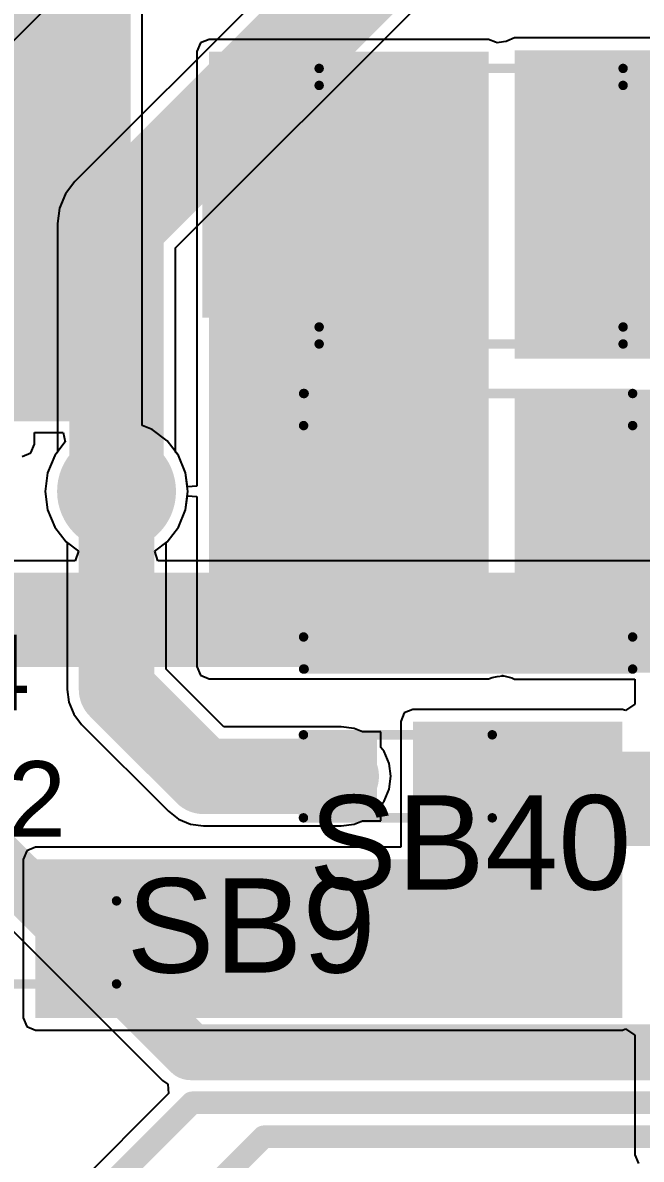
# Model space of a CAD drawing. Header units: millimetres. Extents: x 0 to 214, y 0 to 214.
# Drawn here: x 1.202 to 1.53, y 0.272 to 0.874 of the extents above; entities that cross this region are included whole.
import ezdxf

# ---------------------------------------------------------------- set-up
doc = ezdxf.new("R2010")
doc.units = ezdxf.units.MM
doc.header["$MEASUREMENT"] = 0
for name, color, linetype in [('BottomLayer', 5, 'Continuous'), ('BottomSolder', 6, 'Continuous'), ('TopLayer', 1, 'Continuous'), ('TopOverlay', 2, 'Continuous'), ('TopPaste', 8, 'Continuous'), ('TopSolder', 216, 'Continuous'), ('ViaHoleLayer', 16, 'Continuous')]:
    doc.layers.add(name, color=color, linetype=linetype)
doc.styles.add('Arial', font='', dxfattribs={"height": 0.2})
doc.styles.get('Arial').set_extended_font_data('Arial')

# ---------------------------------------------------------------- blocks, each defined once
blk = doc.blocks.new('S______B______37')
at = {"layer": 'TopLayer'}
for points in [[(-0.045, -0.0175), (-0.045, 0.0175), (-0.015, 0.0175), (-0.015, -0.0175)], [(0.015, -0.0175), (0.015, 0.0175), (0.045, 0.0175), (0.045, -0.0175)]]:
    blk.add_hatch(color=1, dxfattribs=at).paths.add_polyline_path(points)
at = {"layer": 'TopPaste'}
for points in [[(-0.045, -0.0175), (-0.045, 0.0175), (-0.015, 0.0175), (-0.015, -0.0175)], [(0.015, -0.0175), (0.015, 0.0175), (0.045, 0.0175), (0.045, -0.0175)]]:
    blk.add_hatch(color=8, dxfattribs=at).paths.add_polyline_path(points)
at = {"layer": 'TopSolder'}
for points in [[(-0.049, -0.0215), (-0.049, 0.0215), (-0.011, 0.0215), (-0.011, -0.0215)], [(0.011, -0.0215), (0.011, 0.0215), (0.049, 0.0215), (0.049, -0.0215)]]:
    blk.add_hatch(color=216, dxfattribs=at).paths.add_polyline_path(points)
at = {"layer": 'TopOverlay', "const_width": 0.005}
for points in [[(0.05, 0.022), (-0.05, 0.022)], [(-0.05, 0.022), (-0.05, -0.022)], [(0.05, 0.022), (0.05, -0.022)], [(0.05, -0.022), (-0.05, -0.022)]]:
    blk.add_lwpolyline(points, dxfattribs=at)
at = {"layer": 'TopOverlay', "const_width": 0.0025}
for points in [[(-0.05125, 0.022, 1), (-0.04875, 0.022, 1)], [(-0.05125, 0.022, 1), (-0.04875, 0.022, 1)], [(0.04875, 0.022, 1), (0.05125, 0.022, 1)], [(0.04875, 0.022, 1), (0.05125, 0.022, 1)], [(-0.05125, -0.022, 1), (-0.04875, -0.022, 1)], [(-0.05125, -0.022, 1), (-0.04875, -0.022, 1)], [(0.04875, -0.022, 1), (0.05125, -0.022, 1)], [(0.04875, -0.022, 1), (0.05125, -0.022, 1)]]:
    blk.add_lwpolyline(points, format="xyb", close=True, dxfattribs=at)
blk = doc.blocks.new('SMB_92')
at = {"layer": 'TopLayer'}
for points in [[(-0.13386, 0.04528), (-0.03543, 0.04528), (-0.03543, -0.04528), (-0.13386, -0.04528)], [(0.03543, 0.04528), (0.13386, 0.04528), (0.13386, -0.04528), (0.03543, -0.04528)]]:
    blk.add_hatch(color=1, dxfattribs=at).paths.add_polyline_path(points)
at = {"layer": 'TopOverlay'}
for points in [[(-0.174, -0.051), (-0.136, -0.051), (-0.136, 0.075), (-0.174, 0.075)], [(-0.158, 0.049), (-0.085, 0.049), (-0.085, 0.075), (-0.158, 0.075)], [(-0.174, -0.075), (-0.085, -0.075), (-0.085, -0.049), (-0.174, -0.049)]]:
    blk.add_hatch(color=2, dxfattribs=at).paths.add_polyline_path(points)
at = {"layer": 'TopPaste'}
for points in [[(-0.13386, 0.04528), (-0.03543, 0.04528), (-0.03543, -0.04528), (-0.13386, -0.04528)], [(0.03543, 0.04528), (0.13386, 0.04528), (0.13386, -0.04528), (0.03543, -0.04528)]]:
    blk.add_hatch(color=8, dxfattribs=at).paths.add_polyline_path(points)
at = {"layer": 'TopSolder'}
for points in [[(-0.13786, 0.04928), (-0.03143, 0.04928), (-0.03143, -0.04928), (-0.13786, -0.04928)], [(0.03143, 0.04928), (0.13786, 0.04928), (0.13786, -0.04928), (0.03143, -0.04928)]]:
    blk.add_hatch(color=216, dxfattribs=at).paths.add_polyline_path(points)
at = {"layer": 'TopOverlay', "const_width": 0.005}
for points in [[(-0.085, 0.073), (-0.085, 0.056)], [(0.089, 0.073), (-0.085, 0.073)], [(0.08929, 0.073), (0.08929, 0.056)], [(-0.085, -0.056), (-0.085, -0.073)], [(0.08929, -0.056), (0.08929, -0.073)], [(0.089, -0.073), (-0.085, -0.073)]]:
    blk.add_lwpolyline(points, dxfattribs=at)
at = {"layer": 'TopOverlay', "const_width": 0.0025}
for points in [[(-0.08625, 0.073, 1), (-0.08375, 0.073, 1)], [(-0.08625, 0.073, 1), (-0.08375, 0.073, 1)], [(0.08775, 0.073, 1), (0.09025, 0.073, 1)], [(0.08804, 0.073, 1), (0.09054, 0.073, 1)], [(-0.08625, 0.056, 1), (-0.08375, 0.056, 1)], [(0.08804, 0.056, 1), (0.09054, 0.056, 1)], [(-0.08625, -0.056, 1), (-0.08375, -0.056, 1)], [(0.08804, -0.056, 1), (0.09054, -0.056, 1)], [(-0.08625, -0.073, 1), (-0.08375, -0.073, 1)], [(-0.08625, -0.073, 1), (-0.08375, -0.073, 1)], [(0.08775, -0.073, 1), (0.09025, -0.073, 1)], [(0.08804, -0.073, 1), (0.09054, -0.073, 1)]]:
    blk.add_lwpolyline(points, format="xyb", close=True, dxfattribs=at)
blk = doc.blocks.new('S______B______123')
at = {"layer": 'TopLayer'}
for points in [[(-0.045, -0.0175), (-0.045, 0.0175), (-0.015, 0.0175), (-0.015, -0.0175)], [(0.015, -0.0175), (0.015, 0.0175), (0.045, 0.0175), (0.045, -0.0175)]]:
    blk.add_hatch(color=1, dxfattribs=at).paths.add_polyline_path(points)
at = {"layer": 'TopPaste'}
for points in [[(-0.045, -0.0175), (-0.045, 0.0175), (-0.015, 0.0175), (-0.015, -0.0175)], [(0.015, -0.0175), (0.015, 0.0175), (0.045, 0.0175), (0.045, -0.0175)]]:
    blk.add_hatch(color=8, dxfattribs=at).paths.add_polyline_path(points)
at = {"layer": 'TopSolder'}
for points in [[(-0.049, -0.0215), (-0.049, 0.0215), (-0.011, 0.0215), (-0.011, -0.0215)], [(0.011, -0.0215), (0.011, 0.0215), (0.049, 0.0215), (0.049, -0.0215)]]:
    blk.add_hatch(color=216, dxfattribs=at).paths.add_polyline_path(points)
at = {"layer": 'TopOverlay', "const_width": 0.005}
for points in [[(-0.05, 0.022), (-0.05, -0.022)], [(0.05, 0.022), (-0.05, 0.022)], [(0.05, 0.022), (0.05, -0.022)], [(0.05, -0.022), (-0.05, -0.022)]]:
    blk.add_lwpolyline(points, dxfattribs=at)
at = {"layer": 'TopOverlay', "const_width": 0.0025}
for points in [[(-0.05125, 0.022, 1), (-0.04875, 0.022, 1)], [(-0.05125, 0.022, 1), (-0.04875, 0.022, 1)], [(0.04875, 0.022, 1), (0.05125, 0.022, 1)], [(0.04875, 0.022, 1), (0.05125, 0.022, 1)], [(-0.05125, -0.022, 1), (-0.04875, -0.022, 1)], [(-0.05125, -0.022, 1), (-0.04875, -0.022, 1)], [(0.04875, -0.022, 1), (0.05125, -0.022, 1)], [(0.04875, -0.022, 1), (0.05125, -0.022, 1)]]:
    blk.add_lwpolyline(points, format="xyb", close=True, dxfattribs=at)
blk = doc.blocks.new('SS510B_232')
at = {"layer": 'TopLayer'}
for points in [[(-0.1378, 0.05512), (-0.04331, 0.05512), (-0.04331, -0.05512), (-0.1378, -0.05512)], [(0.04331, 0.05512), (0.1378, 0.05512), (0.1378, -0.05512), (0.04331, -0.05512)]]:
    blk.add_hatch(color=1, dxfattribs=at).paths.add_polyline_path(points)
at = {"layer": 'TopOverlay'}
for points in [[(-0.18006, -0.075), (-0.14106, -0.075), (-0.14106, 0.075), (-0.18006, 0.075)], [(-0.14406, 0.058), (-0.08106, 0.058), (-0.08106, 0.075), (-0.14406, 0.075)], [(-0.14406, -0.075), (-0.08106, -0.075), (-0.08106, -0.058), (-0.14406, -0.058)]]:
    blk.add_hatch(color=2, dxfattribs=at).paths.add_polyline_path(points)
at = {"layer": 'TopPaste'}
for points in [[(-0.1378, 0.05512), (-0.04331, 0.05512), (-0.04331, -0.05512), (-0.1378, -0.05512)], [(0.04331, 0.05512), (0.1378, 0.05512), (0.1378, -0.05512), (0.04331, -0.05512)]]:
    blk.add_hatch(color=8, dxfattribs=at).paths.add_polyline_path(points)
at = {"layer": 'TopSolder'}
for points in [[(-0.1418, 0.05912), (-0.03931, 0.05912), (-0.03931, -0.05912), (-0.1418, -0.05912)], [(0.03931, 0.05912), (0.1418, 0.05912), (0.1418, -0.05912), (0.03931, -0.05912)]]:
    blk.add_hatch(color=216, dxfattribs=at).paths.add_polyline_path(points)
at = {"layer": 'TopOverlay', "const_width": 0.005}
for points in [[(-0.081, 0.073), (-0.081, 0.064)], [(0.08, 0.073), (-0.081, 0.073)], [(0.08, 0.073), (0.08, 0.064)], [(-0.081, -0.064), (-0.081, -0.073)], [(0.08, -0.064), (0.08, -0.073)], [(0.08, -0.073), (-0.081, -0.073)]]:
    blk.add_lwpolyline(points, dxfattribs=at)
at = {"layer": 'TopOverlay', "const_width": 0.0025}
for points in [[(-0.08225, 0.073, 1), (-0.07975, 0.073, 1)], [(-0.08225, 0.073, 1), (-0.07975, 0.073, 1)], [(0.07875, 0.073, 1), (0.08125, 0.073, 1)], [(0.07875, 0.073, 1), (0.08125, 0.073, 1)], [(-0.08225, 0.064, 1), (-0.07975, 0.064, 1)], [(0.07875, 0.064, 1), (0.08125, 0.064, 1)], [(-0.08225, -0.064, 1), (-0.07975, -0.064, 1)], [(0.07875, -0.064, 1), (0.08125, -0.064, 1)], [(-0.08225, -0.073, 1), (-0.07975, -0.073, 1)], [(-0.08225, -0.073, 1), (-0.07975, -0.073, 1)], [(0.07875, -0.073, 1), (0.08125, -0.073, 1)], [(0.07875, -0.073, 1), (0.08125, -0.073, 1)]]:
    blk.add_lwpolyline(points, format="xyb", close=True, dxfattribs=at)
blk = doc.blocks.new('D2P___321')
at = {"layer": 'TopLayer'}
for points in [[(-0.225, 0.38504), (0.225, 0.38504), (0.225, 0.03504), (-0.225, 0.03504)], [(-0.14094, -0.13504), (-0.05906, -0.13504), (-0.05906, -0.28504), (-0.14094, -0.28504)], [(0.05906, -0.13504), (0.14094, -0.13504), (0.14094, -0.28504), (0.05906, -0.28504)]]:
    blk.add_hatch(color=1, dxfattribs=at).paths.add_polyline_path(points)
at = {"layer": 'TopPaste'}
for points in [[(-0.225, 0.38504), (0.225, 0.38504), (0.225, 0.03504), (-0.225, 0.03504)], [(-0.14094, -0.13504), (-0.05906, -0.13504), (-0.05906, -0.28504), (-0.14094, -0.28504)], [(0.05906, -0.13504), (0.14094, -0.13504), (0.14094, -0.28504), (0.05906, -0.28504)]]:
    blk.add_hatch(color=8, dxfattribs=at).paths.add_polyline_path(points)
at = {"layer": 'TopSolder'}
for points in [[(-0.229, 0.38904), (0.229, 0.38904), (0.229, 0.03104), (-0.229, 0.03104)], [(-0.14494, -0.13104), (-0.05506, -0.13104), (-0.05506, -0.28904), (-0.14494, -0.28904)], [(0.05506, -0.13104), (0.14494, -0.13104), (0.14494, -0.28904), (0.05506, -0.28904)]]:
    blk.add_hatch(color=216, dxfattribs=at).paths.add_polyline_path(points)
at = {"layer": 'TopOverlay', "const_width": 0.01}
for points in [[(-0.205, -0.064), (-0.205, 0.02)], [(0.201, -0.064), (0.201, 0.02)], [(0.201, -0.064), (-0.205, -0.064)]]:
    blk.add_lwpolyline(points, dxfattribs=at)
at = {"layer": 'TopOverlay'}
for points, const_width in [([(-0.2075, 0.02, 1), (-0.2025, 0.02, 1)], 0.005), ([(0.1985, 0.02, 1), (0.2035, 0.02, 1)], 0.005), ([(-0.2075, -0.064, 1), (-0.2025, -0.064, 1)], 0.005), ([(-0.2075, -0.064, 1), (-0.2025, -0.064, 1)], 0.005), ([(0.1985, -0.064, 1), (0.2035, -0.064, 1)], 0.005), ([(0.1985, -0.064, 1), (0.2035, -0.064, 1)], 0.005), ([(-0.153, -0.192, 1), (-0.167, -0.192, 1)], 0.01), ([(-0.1695, -0.192, 1), (-0.1645, -0.192, 1)], 0.005), ([(-0.1555, -0.192, 1), (-0.1505, -0.192, 1)], 0.005)]:
    blk.add_lwpolyline(points, format="xyb", close=True, dxfattribs=dict(at, const_width=const_width))

msp = doc.modelspace()

# ---------------------------------------------------------------- hatches: boundary and pattern name
at = {"layer": 'BottomLayer'}
h = msp.add_hatch(color=5, dxfattribs=at)
edge = h.paths.add_edge_path()
edge.add_arc((1.252, 0.626), 0.0315, 0, 360)
h = msp.add_hatch(color=5, dxfattribs=at)
edge = h.paths.add_edge_path()
edge.add_arc((1.488, 0.463), 0.0315, 0, 360)
at = {"layer": 'BottomSolder'}
h = msp.add_hatch(color=6, dxfattribs=at)
edge = h.paths.add_edge_path()
edge.add_arc((1.252, 0.626), 0.01575, 0, 360)
h = msp.add_hatch(color=6, dxfattribs=at)
edge = h.paths.add_edge_path()
edge.add_arc((1.488, 0.463), 0.01575, 0, 360)
at = {"layer": 'TopLayer'}
for points in [[(1.301, 0.53317), (1.44911, 0.53317), (1.44911, 0.859), (1.301, 0.859)], [(1.46288, 0.69638), (1.64005, 0.69638), (1.64005, 0.85976), (1.46288, 0.85976)], [(1.46288, 0.53299), (1.691, 0.53299), (1.691, 0.67866), (1.46288, 0.67866)], [(1.409, 0.361), (1.52, 0.361), (1.52, 0.504), (1.409, 0.504)], [(1.52, 0.347), (1.52, 0.431), (1.209, 0.431), (1.209, 0.347)]]:
    msp.add_hatch(color=1, dxfattribs=at).paths.add_polyline_path(points)
h = msp.add_hatch(color=1, dxfattribs=at)
edge = h.paths.add_edge_path()
edge.add_arc((1.252, 0.626), 0.0315, 0, 360)
h = msp.add_hatch(color=1, dxfattribs=at)
edge = h.paths.add_edge_path()
edge.add_arc((1.488, 0.463), 0.0315, 0, 360)
at = {"layer": 'TopSolder'}
h = msp.add_hatch(color=216, dxfattribs=at)
edge = h.paths.add_edge_path()
edge.add_arc((1.252, 0.626), 0.01575, 0, 360)
h = msp.add_hatch(color=216, dxfattribs=at)
edge = h.paths.add_edge_path()
edge.add_arc((1.488, 0.463), 0.01575, 0, 360)
at = {"layer": 'ViaHoleLayer'}
h = msp.add_hatch(color=16, dxfattribs=at)
edge = h.paths.add_edge_path()
edge.add_arc((1.252, 0.626), 0.01575, 0, 360)
h = msp.add_hatch(color=16, dxfattribs=at)
edge = h.paths.add_edge_path()
edge.add_arc((1.488, 0.463), 0.01575, 0, 360)

# ---------------------------------------------------------------- linework, layer by layer
at = {"layer": 'BottomLayer'}
for p, q in [((1.09851, 0.76583), (1.36752, 1.03484)), ((1.40273, 0.96295), (1.22989, 0.79011)), ((1.28327, 0.75505), (1.45611, 0.92789)), ((1.22989, 0.79011), (1.22492, 0.78363)), ((1.22492, 0.78363), (1.2218, 0.77609)), ((1.22127, 0.77205), (1.22073, 0.768)), ((1.2218, 0.77609), (1.22127, 0.77205)), ((1.22073, 0.768), (1.22073, 0.768)), ((1.22073, 0.768), (1.22073, 0.64685)), ((1.28327, 0.64685), (1.28327, 0.75505)), ((1.21925, 0.64491), (1.21547, 0.63579)), ((1.22073, 0.64685), (1.21925, 0.64491)), ((1.28475, 0.64491), (1.28327, 0.64685)), ((1.28853, 0.63579), (1.28475, 0.64491)), ((1.21547, 0.63579), (1.21418, 0.626)), ((1.28982, 0.626), (1.28853, 0.63579)), ((1.21418, 0.626), (1.21547, 0.61621)), ((1.28853, 0.61621), (1.28982, 0.626)), ((1.21547, 0.61621), (1.21925, 0.60709)), ((1.28475, 0.60709), (1.28853, 0.61621)), ((1.21925, 0.60709), (1.22526, 0.59926)), ((1.27874, 0.59926), (1.28475, 0.60709)), ((1.22526, 0.59926), (1.23176, 0.59427)), ((1.27224, 0.59427), (1.27874, 0.59926)), ((1.23176, 0.59427), (1.23009, 0.58927)), ((1.27391, 0.58927), (1.27224, 0.59427)), ((1.00266, 0.5874), (1.27627, 0.31379)), ((1.23009, 0.58927), (1.16485, 0.58927)), ((2.01926, 0.58927), (1.27391, 0.58927)), ((1.27627, 0.31379), (1.2791, 0.3119)), ((1.2791, 0.3119), (1.27959, 0.30692)), ((1.27959, 0.30692), (1.12062, 0.14796))]:
    msp.add_line(p, q, dxfattribs=at)
for points, const_width in [([(1.08517, 0.77917), (1.35418, 1.04818)], 0.025), ([(1.252, 0.768), (1.434, 0.95)], 0.05), ([(1.252, 0.626), (1.252, 0.768)], 0.05), ([(0.979, 0.641), (1.29124, 0.32876)], 0.02953), ([(1.144, 0.558), (2.221, 0.558)], 0.05), ([(1.488, 0.463), (1.813, 0.463)], 0.05), ([(1.29124, 0.32876), (2.30806, 0.32876)], 0.02953), ([(0.94214, -0.04783), (1.29197, 0.302)], 0.012), ([(1.29197, 0.302), (2.40597, 0.302)], 0.012), ([(1.04454, -0.00142), (1.32997, 0.284)], 0.012), ([(1.32997, 0.284), (2.41597, 0.284)], 0.012)]:
    msp.add_lwpolyline(points, dxfattribs=dict(at, const_width=const_width))
for points, const_width in [([(1.2395, 0.768, 1), (1.2645, 0.768, 1)], 0.025), ([(1.2395, 0.768, 1), (1.2645, 0.768, 1)], 0.025), ([(1.2395, 0.626, 1), (1.2645, 0.626, 1)], 0.025), ([(1.4755, 0.463, 1), (1.5005, 0.463, 1)], 0.025), ([(1.28385, 0.32876, 1), (1.29862, 0.32876, 1)], 0.01476), ([(1.28385, 0.32876, 1), (1.29862, 0.32876, 1)], 0.01476), ([(1.28897, 0.302, 1), (1.29497, 0.302, 1)], 0.006), ([(1.28897, 0.302, 1), (1.29497, 0.302, 1)], 0.006), ([(1.32697, 0.284, 1), (1.33297, 0.284, 1)], 0.006), ([(1.32697, 0.284, 1), (1.33297, 0.284, 1)], 0.006)]:
    msp.add_lwpolyline(points, format="xyb", close=True, dxfattribs=dict(at, const_width=const_width))
at = {"layer": 'TopLayer'}
for p, q in [((1.26555, 0.66097), (1.26555, 0.88716)), ((1.29641, 0.86359), (1.29451, 0.859)), ((1.301, 0.86549), (1.29641, 0.86359)), ((1.44911, 0.86549), (1.301, 0.86549)), ((1.45273, 0.86399), (1.44911, 0.86549)), ((1.45367, 0.8636), (1.45273, 0.86399)), ((1.45693, 0.86413), (1.45367, 0.8636)), ((1.45695, 0.86414), (1.45693, 0.86413)), ((1.45832, 0.86437), (1.45695, 0.86414)), ((1.45872, 0.86453), (1.45832, 0.86437)), ((1.46288, 0.86626), (1.45872, 0.86453)), ((1.64005, 0.86626), (1.46288, 0.86626)), ((1.29451, 0.859), (1.29451, 0.62871)), ((1.20849, 0.651), (1.20849, 0.65716)), ((1.20849, 0.65716), (1.22367, 0.65716)), ((1.22367, 0.65716), (1.22481, 0.65216)), ((1.27091, 0.65875), (1.26555, 0.66097)), ((1.27874, 0.65274), (1.27091, 0.65875)), ((1.20659, 0.64641), (1.20849, 0.651)), ((1.22481, 0.65216), (1.21925, 0.64491)), ((1.28475, 0.64491), (1.27874, 0.65274)), ((1.202, 0.64451), (1.20659, 0.64641)), ((1.21925, 0.64491), (1.21547, 0.63579)), ((1.28853, 0.63579), (1.28475, 0.64491)), ((1.21547, 0.63579), (1.21418, 0.626)), ((1.28951, 0.62839), (1.28853, 0.63579)), ((1.29451, 0.62871), (1.28951, 0.62839)), ((1.21418, 0.626), (1.21547, 0.61621)), ((1.28853, 0.61621), (1.28951, 0.62361)), ((1.28951, 0.62361), (1.29451, 0.62329)), ((1.29451, 0.62329), (1.29451, 0.53317)), ((1.21547, 0.61621), (1.21925, 0.60709)), ((1.28475, 0.60709), (1.28853, 0.61621)), ((1.21925, 0.60709), (1.22526, 0.59926)), ((1.27874, 0.59926), (1.28475, 0.60709)), ((1.22526, 0.59926), (1.22578, 0.59886)), ((1.22578, 0.59886), (1.22578, 0.521)), ((1.27822, 0.59886), (1.27874, 0.59926)), ((1.27822, 0.53186), (1.27822, 0.59886)), ((1.30886, 0.50122), (1.27822, 0.53186)), ((1.29451, 0.53317), (1.29641, 0.52858)), ((1.29641, 0.52858), (1.301, 0.52668)), ((1.301, 0.52668), (1.44488, 0.52668)), ((1.44488, 0.52668), (1.44911, 0.52668)), ((1.44911, 0.52668), (1.44951, 0.52684)), ((1.44951, 0.52684), (1.45092, 0.52742)), ((1.45092, 0.52742), (1.45358, 0.52796)), ((1.45358, 0.52796), (1.45653, 0.52829)), ((1.45604, 0.52832), (1.45619, 0.52834)), ((1.45653, 0.52829), (1.45604, 0.52832)), ((1.45619, 0.52834), (1.45685, 0.52832)), ((1.45685, 0.52832), (1.45653, 0.52829)), ((1.45653, 0.52829), (1.45712, 0.52825)), ((1.45712, 0.52825), (1.46133, 0.5271)), ((1.46133, 0.5271), (1.46288, 0.5265)), ((1.46288, 0.5265), (1.46328, 0.5265)), ((1.46328, 0.5265), (1.52651, 0.5265)), ((1.52651, 0.5265), (1.52651, 0.51321)), ((1.22578, 0.521), (1.22578, 0.521)), ((1.22578, 0.521), (1.22667, 0.51421)), ((1.22667, 0.51421), (1.22929, 0.50789)), ((1.52651, 0.51321), (1.52151, 0.50987)), ((1.22929, 0.50789), (1.23346, 0.50246)), ((1.40441, 0.50859), (1.40251, 0.504)), ((1.409, 0.51049), (1.40441, 0.50859)), ((1.52, 0.51049), (1.409, 0.51049)), ((1.52151, 0.50987), (1.52, 0.51049)), ((1.23346, 0.50246), (1.27946, 0.45646)), ((1.371, 0.50122), (1.30886, 0.50122)), ((1.37779, 0.50033), (1.371, 0.50122)), ((1.38221, 0.4985), (1.37779, 0.50033)), ((1.40251, 0.504), (1.40251, 0.43749)), ((1.392, 0.4985), (1.38221, 0.4985)), ((1.392, 0.49034), (1.392, 0.4985)), ((1.39371, 0.48811), (1.392, 0.49034)), ((1.39633, 0.48179), (1.39371, 0.48811)), ((1.39722, 0.475), (1.39633, 0.48179)), ((1.39633, 0.46821), (1.39722, 0.475)), ((1.39371, 0.46189), (1.39633, 0.46821)), ((1.392, 0.45966), (1.39371, 0.46189)), ((1.392, 0.4515), (1.392, 0.45966)), ((1.27946, 0.45646), (1.27946, 0.45646)), ((1.27946, 0.45646), (1.28489, 0.45229)), ((1.28489, 0.45229), (1.29121, 0.44967)), ((1.29121, 0.44967), (1.298, 0.44878)), ((1.298, 0.44878), (1.298, 0.44878)), ((1.298, 0.44878), (1.371, 0.44878)), ((1.371, 0.44878), (1.37779, 0.44967)), ((1.37779, 0.44967), (1.38221, 0.4515)), ((1.38221, 0.4515), (1.392, 0.4515)), ((1.20441, 0.43559), (1.20251, 0.431)), ((1.209, 0.43749), (1.20441, 0.43559)), ((1.40251, 0.43749), (1.209, 0.43749)), ((1.20251, 0.431), (1.20251, 0.347)), ((1.20251, 0.347), (1.20441, 0.34241)), ((1.20441, 0.34241), (1.209, 0.34051)), ((1.209, 0.34051), (1.52, 0.34051)), ((1.52, 0.34051), (1.52151, 0.34113)), ((1.52151, 0.34113), (1.52651, 0.33779)), ((1.52651, 0.33779), (1.52651, 0.27444)), ((1.52651, 0.27444), (1.52841, 0.26985))]:
    msp.add_line(p, q, dxfattribs=at)
at = {"layer": 'TopLayer', "const_width": 0.04}
for points in [[(1.252, 0.521), (1.252, 0.626)], [(1.252, 0.521), (1.298, 0.475)], [(1.298, 0.475), (1.371, 0.475)]]:
    msp.add_lwpolyline(points, dxfattribs=at)
at = {"layer": 'TopLayer', "const_width": 0.02}
for points in [[(1.242, 0.626, 1), (1.262, 0.626, 1)], [(1.242, 0.521, 1), (1.262, 0.521, 1)], [(1.242, 0.521, 1), (1.262, 0.521, 1)], [(1.288, 0.475, 1), (1.308, 0.475, 1)], [(1.288, 0.475, 1), (1.308, 0.475, 1)], [(1.361, 0.475, 1), (1.381, 0.475, 1)]]:
    msp.add_lwpolyline(points, format="xyb", close=True, dxfattribs=at)

# ---------------------------------------------------------------- block references
for name, p, rotation in [('D2P___321', (0.87051, 0.89216), 270), ('SS510B_232', (1.43932, 0.77709), 180), ('SMB_92', (1.44037, 0.60484), 180), ('S______B______37', (1.401, 0.475), 180), ('S______B______123', (1.202, 0.387), 180)]:
    msp.add_blockref(name, p, dxfattribs=dict(rotation=rotation))

# ---------------------------------------------------------------- texts
at = {"layer": 'TopOverlay', "style": 'Arial'}
for s, height, p in [('R34', 0.04, (1.10368, 0.51001)), ('Q32', 0.04, (1.11968, 0.44301)), ('SB40', 0.05, (1.35391, 0.41499)), ('SB9', 0.05, (1.2573, 0.37099))]:
    msp.add_text(s, height=height, dxfattribs=at).set_placement(p)

doc.saveas('drawing.dxf')
